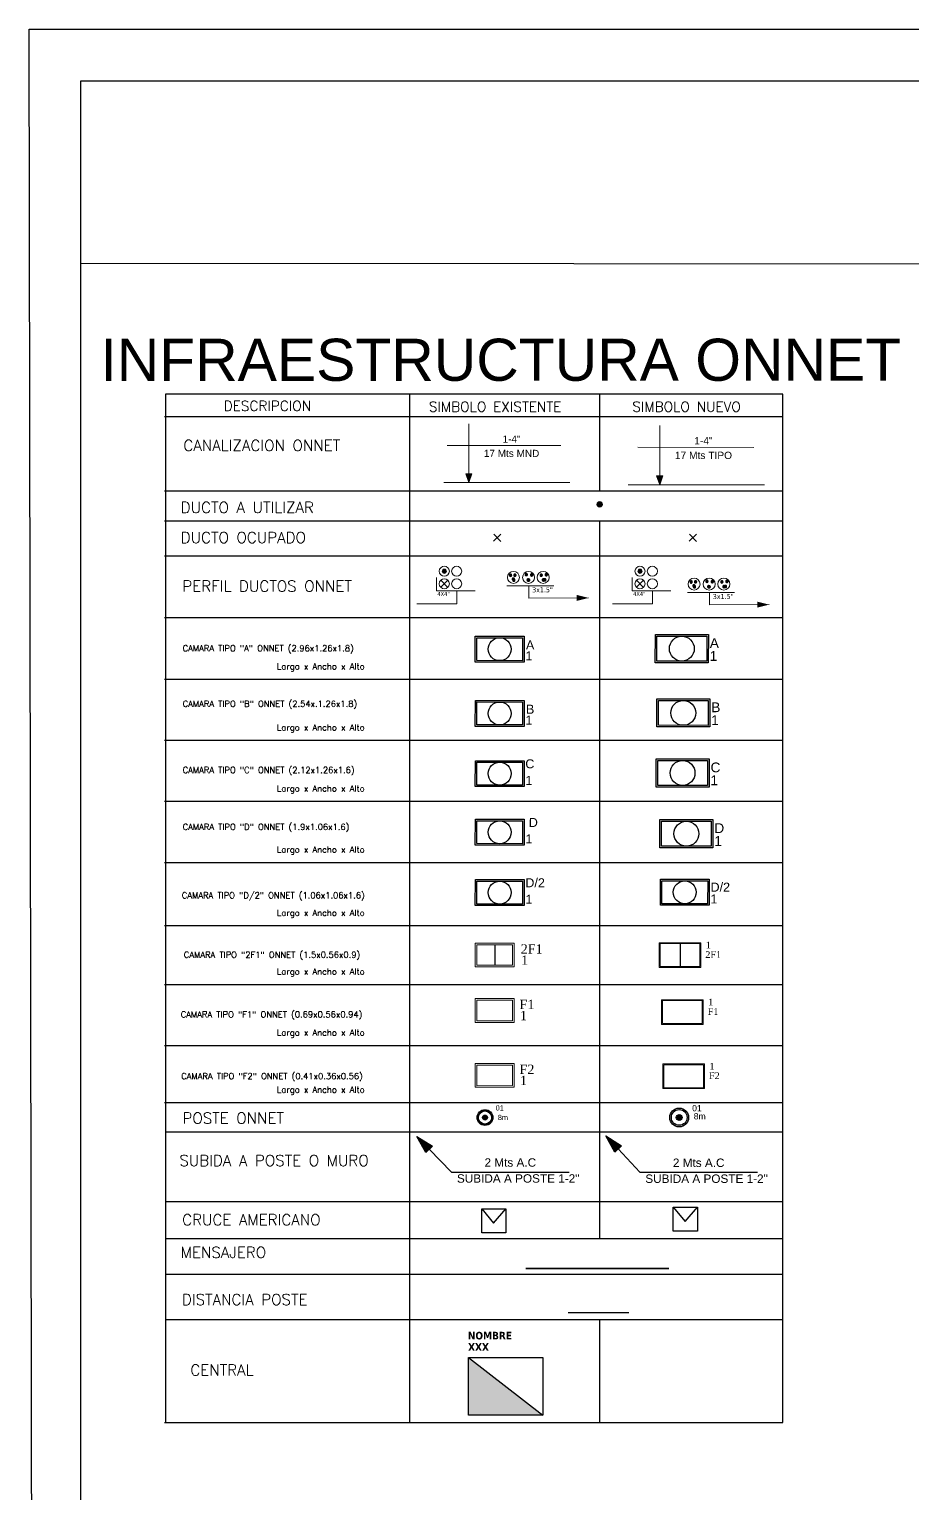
# Model space of a CAD drawing. Header units: inches. Extents: x -75.59 to -67.86, y 4.63 to 13.89.
# Drawn here: x -75.587852 to -75.58741, y 6.271429 to 6.272161 of the extents above; entities that cross this region are included whole.
import ezdxf
from ezdxf.enums import TextEntityAlignment as Align

# ---------------------------------------------------------------- set-up
doc = ezdxf.new("R2010")
doc.units = ezdxf.units.IN
doc.header["$MEASUREMENT"] = 0
doc.linetypes.add('DASHED', pattern=[0.75, 0.5, -0.25])
for name, color, linetype in [('CAM 2F1 ONNET', 133, 'Continuous'), ('CAM 2F1 ONNET NUEVA', 6, 'Continuous'), ('CAM A ONNET', 133, 'Continuous'), ('CAM A ONNET NUEVA', 6, 'Continuous'), ('CAM B ONNET', 133, 'Continuous'), ('CAM B ONNET NUEVA', 6, 'Continuous'), ('CAM C ONNET', 133, 'Continuous'), ('CAM C ONNET NUEVA', 6, 'Continuous'), ('CAM D ONNET', 133, 'Continuous'), ('CAM D ONNET NUEVA', 6, 'Continuous'), ('CAM D_2 ONNET', 133, 'Continuous'), ('CAM D_2 ONNET NUEVA', 6, 'Continuous'), ('CAM F1 ONNET', 133, 'Continuous'), ('CAM F1 ONNET NUEVA', 6, 'Continuous'), ('CAM F2 ONNET', 133, 'Continuous'), ('CAM F2 ONNET NUEVA', 6, 'Continuous'), ('CB 144 H CAN', 5, 'Continuous'), ('CB 288 H CAN_FEE', 15, 'Continuous'), ('CENTRAL FTTH ONNET OLT', 133, 'Continuous'), ('CRUCE AMERICANO ALAMO', 133, 'Continuous'), ('CRUCE AMERICANO NUEVO', 6, 'Continuous'), ('CRUCE AMERICANO ONNET', 133, 'Continuous'), ('DUC_UTILIZAR', 1, 'Continuous'), ('DUCTOS ONNET', 133, 'Continuous'), ('DUCTOS ONNET NUEVO', 6, 'Continuous'), ('DUCTOS TLF', 4, 'Continuous'), ('MENSAJERO', 7, 'Continuous'), ('POSTE ONNET', 133, 'Continuous'), ('POSTE ONNET NUEVO', 6, 'Continuous'), ('SUBIDA A POSTE ONNET EXISTENTE', 133, 'Continuous'), ('SUBIDA A POSTE ONNET NUEVA', 6, 'Continuous'), ('TRAMO AEREO ONNET', 133, 'Continuous')]:
    doc.layers.add(name, color=color, linetype=linetype)
for name, color, linetype, lineweight in [('CANALIZACION ONNET', 133, 'Continuous', 0), ('CANALIZACION ONNET NUEVA', 6, 'Continuous', 0), ('CB 24 H CAN', 3, 'Continuous', 0), ('CB 48 H CAN', 1, 'Continuous', 0), ('DISTANCIA ALAMO-CAN NUEVA', 6, 'Continuous', 20), ('DISTANCIA ONNET-CAN', 133, 'Continuous', 20), ('DISTANCIA ONNET-CAN NUEVA', 6, 'Continuous', 20)]:
    doc.layers.add(name, color=color, linetype=linetype, lineweight=lineweight)
doc.styles.add('BOOK', font='BOOKOS.TTF')
doc.styles.add('romans', font='romans.shx', dxfattribs={"height": 0.5})
doc.styles.get("Standard").update_dxf_attribs({"font": 'arial.ttf'})
doc.styles.add('SWIS', font='swissl.ttf', dxfattribs={"height": 80})
doc.styles.add('TEXT CENTRAL OLT', font='', dxfattribs={"height": 1})
doc.styles.add('TEXT SCL GRANDES', font='tahoma.ttf', dxfattribs={"height": 14})
doc.styles.add('TXT CAM GRANDE', font='arial.ttf', dxfattribs={"height": 0.4})
doc.styles.get('TEXT CENTRAL OLT').set_extended_font_data('Tahoma', bold=True)
doc.linetypes.add('CERCA_LINE', pattern='A,12.7,-5.08,["X",Standard,S=2.54,R=0,X=-2.54,Y=-1.27],-2.08', length=19.86)

# ---------------------------------------------------------------- blocks, each defined once
blk = doc.blocks.new('POSTE ONNET NUEVA')
at = {"layer": 'POSTE ONNET NUEVO'}
h = blk.add_hatch(color=256, dxfattribs=at)
h.dxf.hatch_style = 1
h.paths.add_polyline_path([(-20.4, 0.3, 1), (20.4, 0.3, 1)])
h.paths.add_polyline_path([(17, 0.3, -1), (-17, 0.3, -1)], flags=16)
h.paths.add_polyline_path([(6.3, 0.3, -1), (-6.3, 0.3, -1)], flags=0)
h.paths.add_polyline_path([(6.3, 0.3, 1), (-6.3, 0.3, 1)], flags=0)
h = blk.add_hatch(color=256, dxfattribs=at)
h.dxf.hatch_style = 1
h.paths.add_polyline_path([(6.3, 0.3, 1), (-6.3, 0.3, 1)])
for radius in [20.4, 20.4, 17, 6.3]:
    blk.add_circle((0, 0.3), radius, dxfattribs=at)
at = {"layer": 'POSTE ONNET NUEVO', "style": 'SWIS'}
for tag, p in [('CONSECUTIVO', (21.9, 12.7)), ('MT_KG', (21.7, -6.1)), ('CODIGO_ATC', (22.4, -24.6))]:
    blk.add_attdef(tag, p, '', height=13.4, rotation=0.0613, dxfattribs=at)
blk = doc.blocks.new('CAM 2F1 ONNET NUEVA')
at = {"layer": 'CAM 2F1 ONNET NUEVA'}
blk.add_line((0, 25.9), (0, -25.9), dxfattribs=at)
at = {"layer": 'CAM 2F1 ONNET NUEVA', "lineweight": 0}
for points in [[(-46.8, 27.8), (46.8, 27.8), (46.8, -27.8), (-46.8, -27.8)], [(-44.8, 25.8), (44.8, 25.8), (44.8, -25.8), (-44.8, -25.8)]]:
    blk.add_lwpolyline(points, close=True, dxfattribs=at)
at = {"layer": 'CAM 2F1 ONNET NUEVA', "lineweight": 0, "style": 'BOOK'}
for tag, p in [('TIPO_CAM', (57, -6.2)), ('CONSECUTIVO', (58, 15.1))]:
    blk.add_attdef(tag, p, '', height=15, rotation=0.039, dxfattribs=at)
at = {"layer": 'CAM 2F1 ONNET NUEVA', "lineweight": 0, "style": 'BOOK', "flags": 1}
blk.add_attdef('CODIGO_ATP', (58, -27.6), '', height=15, rotation=0.039, dxfattribs=at)
blk = doc.blocks.new('CAM F1 ONNET NUEVA')
at = {"layer": 'CAM F1 ONNET NUEVA', "lineweight": 0}
for points in [[(-46.8, 27.8), (46.8, 27.8), (46.8, -27.8), (-46.8, -27.8)], [(-44.8, 25.8), (44.8, 25.8), (44.8, -25.8), (-44.8, -25.8)]]:
    blk.add_lwpolyline(points, close=True, dxfattribs=at)
at = {"layer": 'CAM F1 ONNET NUEVA', "lineweight": 0, "style": 'BOOK'}
for tag, p in [('TIPO_CAM', (57, -6.2)), ('CONSECUTIVO', (58, 15.1))]:
    blk.add_attdef(tag, p, '', height=15, rotation=0.039, dxfattribs=at)
at = {"layer": 'CAM F1 ONNET NUEVA', "lineweight": 0, "style": 'BOOK', "flags": 1}
blk.add_attdef('CODIGO_ATP', (58, -27.6), '', height=15, rotation=0.039, dxfattribs=at)
blk = doc.blocks.new('CAM F2 ONNET NUEVA')
at = {"layer": 'CAM F2 ONNET NUEVA', "lineweight": 0}
for points in [[(-46.8, 27.8), (46.8, 27.8), (46.8, -27.8), (-46.8, -27.8)], [(-44.8, 25.8), (44.8, 25.8), (44.8, -25.8), (-44.8, -25.8)]]:
    blk.add_lwpolyline(points, close=True, dxfattribs=at)
at = {"layer": 'CAM F2 ONNET NUEVA', "lineweight": 0, "style": 'BOOK'}
for tag, p in [('TIPO_CAM', (57, -6.2)), ('CONSECUTIVO', (58, 15.1))]:
    blk.add_attdef(tag, p, '', height=15, rotation=0.039, dxfattribs=at)
at = {"layer": 'CAM F2 ONNET NUEVA', "lineweight": 0, "style": 'BOOK', "flags": 1}
blk.add_attdef('CODIGO_ATP', (58, -27.6), '', height=15, rotation=0.039, dxfattribs=at)
blk = doc.blocks.new('CAM D ONNET NUEVA')
at = {"layer": 'CAM D ONNET NUEVA'}
for points in [[(-1.625, 0.864), (1.627, 0.862), (1.625, -0.864), (-1.627, -0.862)], [(-1.525, 0.764), (1.527, 0.762), (1.525, -0.764), (-1.527, -0.762)]]:
    blk.add_lwpolyline(points, close=True, dxfattribs=at)
blk.add_circle((0, 0), 0.763, dxfattribs=at)
at = {"layer": 'CAM D ONNET NUEVA', "style": 'TXT CAM GRANDE'}
for tag, p in [('TIPOD', (1.716, 0.042)), ('CODIGO', (1.71, -0.748))]:
    blk.add_attdef(tag, p, '', height=0.6, rotation=359.95399, dxfattribs=at)
blk = doc.blocks.new('CAM C ONNET NUEVA')
at = {"layer": 'CAM C ONNET NUEVA'}
for points in [[(-1.625, 0.864), (1.627, 0.862), (1.625, -0.864), (-1.627, -0.862)], [(-1.525, 0.764), (1.527, 0.762), (1.525, -0.764), (-1.527, -0.762)]]:
    blk.add_lwpolyline(points, close=True, dxfattribs=at)
blk.add_circle((0, 0), 0.763, dxfattribs=at)
at = {"layer": 'CAM C ONNET NUEVA', "style": 'TXT CAM GRANDE'}
for tag, p in [('TIPOD', (1.716, 0.042)), ('CODIGO', (1.71, -0.748))]:
    blk.add_attdef(tag, p, '', height=0.6, rotation=359.95399, dxfattribs=at)
blk = doc.blocks.new('CAM B ONNET NUEVA')
at = {"layer": 'CAM B ONNET NUEVA'}
for points in [[(-1.625, 0.864), (1.627, 0.862), (1.625, -0.864), (-1.627, -0.862)], [(-1.525, 0.764), (1.527, 0.762), (1.525, -0.764), (-1.527, -0.762)]]:
    blk.add_lwpolyline(points, close=True, dxfattribs=at)
blk.add_circle((0, 0), 0.763, dxfattribs=at)
at = {"layer": 'CAM B ONNET NUEVA', "style": 'TXT CAM GRANDE'}
for tag, p in [('TIPOD', (1.716, 0.042)), ('CODIGO', (1.71, -0.748))]:
    blk.add_attdef(tag, p, '', height=0.6, rotation=359.95399, dxfattribs=at)
blk = doc.blocks.new('CAM A ONNET NUEVA')
at = {"layer": 'CAM A ONNET NUEVA'}
for points in [[(-1.625, 0.864), (1.627, 0.862), (1.625, -0.864), (-1.627, -0.862)], [(-1.525, 0.764), (1.527, 0.762), (1.525, -0.764), (-1.527, -0.762)]]:
    blk.add_lwpolyline(points, close=True, dxfattribs=at)
blk.add_circle((0, 0), 0.763, dxfattribs=at)
at = {"layer": 'CAM A ONNET NUEVA', "style": 'TXT CAM GRANDE'}
for tag, p in [('TIPOD', (1.716, 0.042)), ('CODIGO', (1.71, -0.748))]:
    blk.add_attdef(tag, p, '', height=0.6, rotation=359.95399, dxfattribs=at)
blk = doc.blocks.new('CAM D_2 ONNET NUEVA')
at = {"layer": 'CAM D_2 ONNET NUEVA'}
for points in [[(-1.625, 0.864), (1.627, 0.862), (1.625, -0.864), (-1.627, -0.862)], [(-1.525, 0.764), (1.527, 0.762), (1.525, -0.764), (-1.527, -0.762)]]:
    blk.add_lwpolyline(points, close=True, dxfattribs=at)
blk.add_circle((0, 0), 0.763, dxfattribs=at)
at = {"layer": 'CAM D_2 ONNET NUEVA', "style": 'TXT CAM GRANDE'}
for tag, p in [('TIPOD/2', (1.716, 0.042)), ('CODIGO', (1.71, -0.748))]:
    blk.add_attdef(tag, p, '', height=0.6, rotation=359.95399, dxfattribs=at)
blk = doc.blocks.new('*U439')
at = {"layer": 'SUBIDA A POSTE ONNET EXISTENTE'}
h = blk.add_hatch(color=256, dxfattribs=at)
h.dxf.hatch_style = 1
h.paths.add_polyline_path([(0.1222, 0.2894), (0.163, 0.3917), (0.2064, 0.3604)])
for points in [[(0.2951, 0.5292), (0.9876, 0.6313)], [(0.1847, 0.3761), (0.2951, 0.5292)]]:
    blk.add_lwpolyline(points, dxfattribs=at)
blk.add_lwpolyline([(0.2064, 0.3604), (0.163, 0.3917), (0.1222, 0.2894)], close=True, dxfattribs=at)
at = {"layer": 'SUBIDA A POSTE ONNET EXISTENTE', "linetype": 'CERCA_LINE', "ltscale": 0.5}
for tag, p in [('SB', (0.6783, 0.6494)), ('DISTANCIA', (0.646, 0.5489))]:
    blk.add_attdef(tag, text='', height=0.05, rotation=8.39275, dxfattribs=at).set_placement(p, align=Align.CENTER)
blk = doc.blocks.new('*U441')
at = {"layer": 'SUBIDA A POSTE ONNET NUEVA'}
h = blk.add_hatch(color=256, dxfattribs=at)
h.dxf.hatch_style = 1
h.paths.add_polyline_path([(0.1282, 0.2851), (0.1665, 0.3885), (0.2106, 0.3583)])
for points in [[(0.2951, 0.5292), (0.9876, 0.6313)], [(0.1886, 0.3734), (0.2951, 0.5292)]]:
    blk.add_lwpolyline(points, dxfattribs=at)
blk.add_lwpolyline([(0.2106, 0.3583), (0.1665, 0.3885), (0.1282, 0.2851)], close=True, dxfattribs=at)
at = {"layer": 'SUBIDA A POSTE ONNET NUEVA', "linetype": 'CERCA_LINE', "ltscale": 0.5}
for tag, p in [('SB', (0.6783, 0.6494)), ('DISTANCIA', (0.646, 0.5489))]:
    blk.add_attdef(tag, text='', height=0.05, rotation=8.39275, dxfattribs=at).set_placement(p, align=Align.CENTER)
blk = doc.blocks.new('*U451')
at = {"layer": 'DISTANCIA ONNET-CAN'}
h = blk.add_hatch(color=256, dxfattribs=at)
h.dxf.hatch_style = 1
h.paths.add_polyline_path([(0.007, 0.501), (0.026, 0.562), (-0.016, 0.561)])
for points in [[(0.005, 0.562), (-0.004, 0.911)], [(-0.15, 0.757), (0.645, 0.777)]]:
    blk.add_lwpolyline(points, dxfattribs=at)
blk.add_lwpolyline([(-0.016, 0.561), (0.026, 0.562), (0.007, 0.501)], close=True, dxfattribs=at)
at = {"layer": 'DISTANCIA ONNET-CAN', "linetype": 'CERCA_LINE', "ltscale": 0.5}
for tag, p in [('DUCTOS', (0.299, 0.788)), ('TOTAL', (0.302, 0.688))]:
    blk.add_attdef(tag, text='', height=0.05, rotation=1.4673, dxfattribs=at).set_placement(p, align=Align.CENTER)
at = {"layer": 'DISTANCIA ONNET-CAN', "linetype": 'CERCA_LINE', "ltscale": 0.5, "flags": 1}
for tag, rotation, p in [('A.C', 1.4673, (0.303, 0.628)), ('A.D', 1.4673, (0.305, 0.568)), ('A.T', 354.8595, (0.275, 0.475))]:
    blk.add_attdef(tag, text='', height=0.03, rotation=rotation, dxfattribs=at).set_placement(p, align=Align.CENTER)
blk = doc.blocks.new('DUC_UTILIZAR')
at = {"layer": 'DUC_UTILIZAR', "lineweight": 5}
h = blk.add_hatch(color=0, dxfattribs=at)
edge = h.paths.add_edge_path()
edge.add_arc((0, 0), 0.137, 0, 360)
at = {"layer": 'DUC_UTILIZAR', "color": 0, "lineweight": 5}
blk.add_circle((0, 0), 0.137, dxfattribs=at)
blk.add_circle((0, 0), 0.137, dxfattribs=at)
blk = doc.blocks.new('CAM D ONNET')
at = {"layer": 'CAM D ONNET'}
for points in [[(-1.625, 0.864), (1.627, 0.862), (1.625, -0.864), (-1.627, -0.862)], [(-1.525, 0.764), (1.527, 0.762), (1.525, -0.764), (-1.527, -0.762)]]:
    blk.add_lwpolyline(points, close=True, dxfattribs=at)
blk.add_circle((0, 0), 0.763, dxfattribs=at)
at = {"layer": 'CAM D ONNET', "style": 'TXT CAM GRANDE'}
for tag, p in [('TIPOD', (1.705, 0.353)), ('CODIGO', (1.71, -0.748))]:
    blk.add_attdef(tag, p, '', height=0.6, rotation=359.95399, dxfattribs=at)
blk = doc.blocks.new('CAM 2F1 ONNET')
at = {"layer": 'CAM 2F1 ONNET'}
blk.add_line((0, 0.631), (0, -0.631), dxfattribs=at)
at = {"layer": 'CAM 2F1 ONNET', "lineweight": 0}
for points in [[(-1.193, 0.73), (1.192, 0.732), (1.193, -0.73), (-1.192, -0.732)], [(-1.093, 0.63), (1.092, 0.632), (1.093, -0.63), (-1.092, -0.632)]]:
    blk.add_lwpolyline(points, close=True, dxfattribs=at)
at = {"layer": 'CAM 2F1 ONNET', "lineweight": 0, "style": 'BOOK'}
for tag, p in [('2F1', (1.604, 0.089)), ('CODIGO', (1.629, -0.598))]:
    blk.add_attdef(tag, p, '', height=0.573, rotation=0.03902, dxfattribs=at)
blk = doc.blocks.new('CAM F1 ONNET')
at = {"layer": 'CAM F1 ONNET', "lineweight": 0}
for points in [[(-1.193, 0.729), (1.192, 0.731), (1.193, -0.731), (-1.192, -0.733)], [(-1.093, 0.629), (1.092, 0.631), (1.093, -0.631), (-1.092, -0.632)]]:
    blk.add_lwpolyline(points, close=True, dxfattribs=at)
at = {"layer": 'CAM F1 ONNET', "lineweight": 0, "style": 'BOOK'}
for tag, p in [('F1', (1.53, 0.088)), ('CODIGO', (1.554, -0.599))]:
    blk.add_attdef(tag, p, '', height=0.573, rotation=0.03902, dxfattribs=at)
blk = doc.blocks.new('CAM F2 ONNET')
at = {"layer": 'CAM F2 ONNET', "lineweight": 0}
for points in [[(1.192, 0.731), (1.193, -0.731), (-1.192, -0.733), (-1.193, 0.729)], [(1.092, 0.631), (1.093, -0.631), (-1.092, -0.632), (-1.093, 0.629)]]:
    blk.add_lwpolyline(points, close=True, dxfattribs=at)
at = {"layer": 'CAM F2 ONNET', "lineweight": 0, "style": 'BOOK'}
for tag, p in [('F2', (1.53, 0.088)), ('CODIGO', (1.554, -0.599))]:
    blk.add_attdef(tag, p, '', height=0.573, rotation=0.03902, dxfattribs=at)
blk = doc.blocks.new('CAM C ONNET')
at = {"layer": 'CAM C ONNET'}
for points in [[(-1.625, 0.864), (1.627, 0.862), (1.625, -0.864), (-1.627, -0.862)], [(-1.525, 0.764), (1.527, 0.762), (1.525, -0.764), (-1.527, -0.762)]]:
    blk.add_lwpolyline(points, close=True, dxfattribs=at)
blk.add_circle((0, 0), 0.763, dxfattribs=at)
at = {"layer": 'CAM C ONNET', "style": 'TXT CAM GRANDE'}
for tag, p in [('TIPOD', (1.705, 0.353)), ('CODIGO', (1.71, -0.748))]:
    blk.add_attdef(tag, p, '', height=0.6, rotation=359.95399, dxfattribs=at)
blk = doc.blocks.new('CAM B ONNET')
at = {"layer": 'CAM D ONNET'}
for points in [[(-1.625, 0.864), (1.627, 0.862), (1.625, -0.864), (-1.627, -0.862)], [(-1.525, 0.764), (1.527, 0.762), (1.525, -0.764), (-1.527, -0.762)]]:
    blk.add_lwpolyline(points, close=True, dxfattribs=at)
blk.add_circle((0, 0), 0.763, dxfattribs=at)
at = {"layer": 'CAM D ONNET', "style": 'TXT CAM GRANDE'}
for tag, p in [('TIPOD', (1.705, 0.353)), ('CODIGO', (1.71, -0.748))]:
    blk.add_attdef(tag, p, '', height=0.6, rotation=359.95399, dxfattribs=at)
blk = doc.blocks.new('CAM A ONNET')
at = {"layer": 'CAM A ONNET', "color": 133}
for points in [[(-1.625, 0.864), (1.627, 0.862), (1.625, -0.864), (-1.627, -0.862)], [(-1.525, 0.764), (1.527, 0.762), (1.525, -0.764), (-1.527, -0.762)]]:
    blk.add_lwpolyline(points, close=True, dxfattribs=at)
blk.add_circle((0, 0), 0.763, dxfattribs=at)
at = {"color": 133, "style": 'TXT CAM GRANDE'}
blk.add_attdef('TIPOD', (1.705, 0.353), '', height=0.6, rotation=359.95399, dxfattribs=at)
at = {"layer": 'CAM A ONNET', "color": 133, "style": 'TXT CAM GRANDE'}
blk.add_attdef('CODIGO', (1.71, -0.748), '', height=0.6, rotation=359.95399, dxfattribs=at)
blk = doc.blocks.new('POSTE ONNET')
at = {"layer": 'POSTE ONNET'}
h = blk.add_hatch(color=256, dxfattribs=at)
h.dxf.hatch_style = 1
h.paths.add_polyline_path([(-20.4, 0.3, 1), (20.4, 0.3, 1)])
h.paths.add_polyline_path([(17, 0.3, -1), (-17, 0.3, -1)], flags=16)
h.paths.add_polyline_path([(6.3, 0.3, -1), (-6.3, 0.3, -1)], flags=0)
h.paths.add_polyline_path([(6.3, 0.3, 1), (-6.3, 0.3, 1)], flags=0)
h = blk.add_hatch(color=256, dxfattribs=at)
h.dxf.hatch_style = 1
h.paths.add_polyline_path([(6.3, 0.3, 1), (-6.3, 0.3, 1)])
for radius in [20.4, 20.4, 17, 6.3]:
    blk.add_circle((0, 0.3), radius, dxfattribs=at)
at = {"layer": 'POSTE ONNET', "style": 'SWIS'}
for tag, p in [('CONSECUTIVO', (21.9, 12.7)), ('MT_KG', (21.7, -6.1)), ('CODIGO_ATC', (22.4, -24.6))]:
    blk.add_attdef(tag, p, '', height=13.4, rotation=0.0613, dxfattribs=at)
blk = doc.blocks.new('CAM D_2 ONNET')
at = {"layer": 'CAM D_2 ONNET'}
for points in [[(-1.625, 0.864), (1.627, 0.862), (1.625, -0.864), (-1.627, -0.862)], [(-1.525, 0.764), (1.527, 0.762), (1.525, -0.764), (-1.527, -0.762)]]:
    blk.add_lwpolyline(points, close=True, dxfattribs=at)
blk.add_circle((0, 0), 0.763, dxfattribs=at)
at = {"layer": 'CAM D_2 ONNET', "style": 'TXT CAM GRANDE'}
for tag, p in [('TIPOD/2', (1.705, 0.353)), ('CODIGO', (1.71, -0.748))]:
    blk.add_attdef(tag, p, '', height=0.6, rotation=359.95399, dxfattribs=at)
blk = doc.blocks.new('*U472')
at = {"layer": 'CRUCE AMERICANO ALAMO'}
blk.add_lwpolyline([(-0.00000588, 0.00000721), (0.00000618, 0.00000722), (0.0000062, -0.00000484), (-0.00000586, -0.00000485), (-0.00000588, 0.00000709), (0, 0), (0.00000618, 0.00000722)], dxfattribs=at)
blk = doc.blocks.new('CRUCE AMERICANO NUEVO')
at = {"layer": 'CRUCE AMERICANO NUEVO'}
blk.add_lwpolyline([(-0.00000588, 0.00000721), (0.00000618, 0.00000722), (0.0000062, -0.00000484), (-0.00000586, -0.00000485), (-0.00000588, 0.00000709), (0, 0), (0.00000618, 0.00000722)], dxfattribs=at)
blk = doc.blocks.new('*U453')
at = {"linetype": 'Continuous'}
for points in [[(-0.407, -0.314), (-1.222, 0.943), (-1.222, -0.943)], [(-0.407, -0.314), (1.222, -0.943), (-1.222, 0.943)], [(-0.407, -0.314), (-1.222, -0.943), (1.222, -0.943)]]:
    blk.add_solid(points, dxfattribs=at)
blk = doc.blocks.new('CENTRAL FTTH ONNET')
at = {"layer": 'CENTRAL FTTH ONNET OLT'}
blk.add_line((-2.506, 1.904), (2.382, -1.87), dxfattribs=at)
blk.add_lwpolyline([(-2.506, 1.904), (2.382, 1.903), (2.382, -1.87), (-2.507, -1.869)], close=True, dxfattribs=at)
at = {"layer": 'CENTRAL FTTH ONNET OLT', "linetype": 'Continuous', "xscale": 2, "yscale": 2, "zscale": 2, "rotation": 359.9953244716745}
blk.add_blockref('*U453', (-0.062, 0.017), dxfattribs=at)
at = {"layer": 'CENTRAL FTTH ONNET OLT', "style": 'TEXT CENTRAL OLT'}
for tag, p in [('CENTRAL', (-2.541, 3.08)), ('ID', (-2.527, 2.338))]:
    blk.add_attdef(tag, p, '', height=0.5, dxfattribs=at)
blk = doc.blocks.new('*U458')
at = {"layer": 'DUCTOS ONNET'}
h = blk.add_hatch(color=256, dxfattribs=at)
h.dxf.hatch_style = 1
h.paths.add_polyline_path([(2.985, -0.604), (2.385, -0.454), (2.385, -0.754)])
at = {"layer": 'DUCTOS ONNET', "lineweight": 13, "ltscale": 0.13}
blk.add_lwpolyline([(-1.107, 0), (1.244, 0)], dxfattribs=at)
at = {"layer": 'DUCTOS ONNET', "linetype": 'Continuous', "lineweight": 13}
for points in [[(0.001, -0.608), (0.001, 0)], [(2.985, -0.604), (0.001, -0.608)]]:
    blk.add_lwpolyline(points, dxfattribs=at)
at = {"layer": 'DUCTOS ONNET', "lineweight": 5}
for centre in [(-0.772, 0.424), (-0.016, 0.424), (0.715, 0.424)]:
    blk.add_circle(centre, 0.3, dxfattribs=at)
at = {"layer": 'CB 144 H CAN', "style": 'TEXT CENTRAL OLT'}
for tag, p in [('1-FO144', (-0.752, 0.082)), ('2-FO144', (-0.012, 0.082)), ('3-FO144', (0.798, 0.098))]:
    blk.add_attdef(tag, text='', height=0.4, dxfattribs=at).set_placement(p, align=Align.CENTER)
at = {"layer": 'CB 24 H CAN', "style": 'TEXT CENTRAL OLT'}
for tag, p in [('1-FO24', (-0.917, 0.325)), ('2-FO24', (-0.131, 0.359)), ('3-FO24', (0.618, 0.327))]:
    blk.add_attdef(tag, text='', height=0.4, dxfattribs=at).set_placement(p, align=Align.CENTER)
at = {"layer": 'CB 288 H CAN_FEE', "style": 'TEXT CENTRAL OLT'}
for tag, p in [('1-FO288', (-0.778, 0.133)), ('2-FO288', (-0.038, 0.087)), ('3-FO288', (0.722, 0.091))]:
    blk.add_attdef(tag, text='', height=0.4, dxfattribs=at).set_placement(p, align=Align.CENTER)
at = {"layer": 'CB 48 H CAN', "style": 'TEXT CENTRAL OLT'}
for tag, p in [('1-FO48', (-0.698, 0.328)), ('2-FO48', (0.138, 0.341)), ('3-FO48', (0.87, 0.351))]:
    blk.add_attdef(tag, text='', height=0.4, dxfattribs=at).set_placement(p, align=Align.CENTER)
at = {"layer": 'DUCTOS ONNET', "ltscale": 8, "insert": (1.194, -0.068), "char_height": 0.2543, "attachment_point": 3, "rotation": 0.20251, "style": 'TEXT SCL GRANDES'}
blk.add_mtext_dynamic_manual_height_columns('3x1.5"', width=0.81968, gutter_width=32.668, heights=[0], dxfattribs=at)
at = {"layer": 'DUCTOS TLF', "color": 0}
for tag, p in [('CALLE', (-0.74, 0.813)), ('MEDIO', (-0.016, 0.813)), ('ANDÉN', (0.747, 0.813))]:
    blk.add_attdef(tag, text='', height=0.075, dxfattribs=at).set_placement(p, align=Align.MIDDLE)
blk = doc.blocks.new('*U457')
at = {"layer": 'DUCTOS ONNET NUEVO'}
h = blk.add_hatch(color=256, dxfattribs=at)
h.dxf.hatch_style = 1
h.paths.add_polyline_path([(2.985, -0.604), (2.385, -0.454), (2.385, -0.754)])
at = {"layer": 'DUCTOS ONNET NUEVO', "lineweight": 13, "ltscale": 0.13}
blk.add_lwpolyline([(-1.107, 0), (1.244, 0)], dxfattribs=at)
at = {"layer": 'DUCTOS ONNET NUEVO', "linetype": 'Continuous', "lineweight": 13}
for points in [[(0.001, -0.608), (0.001, 0)], [(2.985, -0.604), (0.001, -0.608)]]:
    blk.add_lwpolyline(points, dxfattribs=at)
at = {"layer": 'DUCTOS ONNET NUEVO', "lineweight": 5}
for centre in [(-0.772, 0.424), (-0.016, 0.424), (0.715, 0.424)]:
    blk.add_circle(centre, 0.3, dxfattribs=at)
at = {"layer": 'CB 144 H CAN', "style": 'TEXT CENTRAL OLT'}
for tag, p in [('1-FO144', (-0.752, 0.082)), ('2-FO144', (-0.012, 0.082)), ('3-FO144', (0.798, 0.098))]:
    blk.add_attdef(tag, text='', height=0.4, dxfattribs=at).set_placement(p, align=Align.CENTER)
at = {"layer": 'CB 24 H CAN', "style": 'TEXT CENTRAL OLT'}
for tag, p in [('1-FO24', (-0.917, 0.325)), ('2-FO24', (-0.131, 0.359)), ('3-FO24', (0.618, 0.327))]:
    blk.add_attdef(tag, text='', height=0.4, dxfattribs=at).set_placement(p, align=Align.CENTER)
at = {"layer": 'CB 288 H CAN_FEE', "style": 'TEXT CENTRAL OLT'}
for tag, p in [('1-FO288', (-0.778, 0.133)), ('2-FO288', (-0.038, 0.087)), ('3-FO288', (0.722, 0.091))]:
    blk.add_attdef(tag, text='', height=0.4, dxfattribs=at).set_placement(p, align=Align.CENTER)
at = {"layer": 'CB 48 H CAN', "style": 'TEXT CENTRAL OLT'}
for tag, p in [('1-FO48', (-0.698, 0.328)), ('2-FO48', (0.138, 0.341)), ('3-FO48', (0.87, 0.351))]:
    blk.add_attdef(tag, text='', height=0.4, dxfattribs=at).set_placement(p, align=Align.CENTER)
at = {"layer": 'DUCTOS ONNET NUEVO', "ltscale": 8, "insert": (1.194, -0.068), "char_height": 0.2543, "attachment_point": 3, "rotation": 0.20251, "style": 'TEXT SCL GRANDES'}
blk.add_mtext_dynamic_manual_height_columns('3x1.5"', width=0.81968, gutter_width=32.668, heights=[0], dxfattribs=at)
at = {"layer": 'DUCTOS TLF', "color": 0}
for tag, p in [('CALLE', (-0.74, 0.813)), ('MEDIO', (-0.016, 0.813)), ('ANDÉN', (0.747, 0.813))]:
    blk.add_attdef(tag, text='', height=0.075, dxfattribs=at).set_placement(p, align=Align.MIDDLE)
blk = doc.blocks.new('*U66')
at = {"layer": 'DISTANCIA ALAMO-CAN NUEVA'}
h = blk.add_hatch(color=256, dxfattribs=at)
h.dxf.hatch_style = 1
h.paths.add_polyline_path([(0.007, 0.505), (0.027, 0.567), (-0.016, 0.566)])
for points in [[(0.005, 0.566), (-0.004, 0.911)], [(-0.15, 0.757), (0.645, 0.778)]]:
    blk.add_lwpolyline(points, dxfattribs=at)
blk.add_lwpolyline([(-0.016, 0.566), (0.027, 0.567), (0.007, 0.505)], close=True, dxfattribs=at)
at = {"layer": 'DISTANCIA ALAMO-CAN NUEVA', "color": 6, "linetype": 'CERCA_LINE', "ltscale": 0.5}
for tag, p in [('DUCTOS', (0.299, 0.789)), ('TOTAL', (0.302, 0.689))]:
    blk.add_attdef(tag, text='', height=0.05, rotation=1.5425, dxfattribs=at).set_placement(p, align=Align.CENTER)
at = {"layer": 'DISTANCIA ALAMO-CAN NUEVA', "color": 6, "linetype": 'CERCA_LINE', "ltscale": 0.5, "flags": 1}
for tag, rotation, p in [('A.C', 1.5425, (0.304, 0.629)), ('A.T', 354.9346, (0.276, 0.475)), ('A.D', 1.5425, (0.305, 0.569))]:
    blk.add_attdef(tag, text='', height=0.03, rotation=rotation, dxfattribs=at).set_placement(p, align=Align.CENTER)

msp = doc.modelspace()

# ---------------------------------------------------------------- hatches: boundary and pattern name
at = {"layer": 'DUC_UTILIZAR', "lineweight": 5}
h = msp.add_hatch(color=256, dxfattribs=at)
h.set_gradient(color1=(249, 6, 6), color2=(249, 11, 11), one_color=1, tint=0.51)
edge = h.paths.add_edge_path()
edge.add_arc((-75.5876446, 6.27189021), 0.00000105, 0, 360)
h = msp.add_hatch(color=256, dxfattribs=at)
h.set_gradient(color1=(249, 6, 6), color2=(249, 11, 11), one_color=1, tint=0.51)
edge = h.paths.add_edge_path()
edge.add_arc((-75.5876446, 6.27189021), 0.00000105, 0, 360)
h = msp.add_hatch(color=256, dxfattribs=at)
h.set_gradient(color1=(249, 6, 6), color2=(249, 11, 11), one_color=1, tint=0.51)
edge = h.paths.add_edge_path()
edge.add_arc((-75.58754678, 6.27189021), 0.00000105, 0, 360)
h = msp.add_hatch(color=256, dxfattribs=at)
h.set_gradient(color1=(249, 6, 6), color2=(249, 11, 11), one_color=1, tint=0.51)
edge = h.paths.add_edge_path()
edge.add_arc((-75.58754678, 6.27189021), 0.00000105, 0, 360)

# ---------------------------------------------------------------- linework, layer by layer
at = {"color": 2}
for points in [[(-75.58785207, 6.27216104), (-75.58607495, 6.27216104), (-75.58607251, 6.27069749), (-75.58784963, 6.27069749)], [(-75.58782637, 6.27213534), (-75.58610065, 6.27213534), (-75.58610065, 6.27072915), (-75.58782637, 6.27072915)]]:
    msp.add_lwpolyline(points, close=True, dxfattribs=at)
msp.add_lwpolyline([(-75.58610065, 6.27204292), (-75.58782637, 6.27204399)], dxfattribs=at)
for points in [[(-75.58747536, 6.2714648), (-75.58747536, 6.27197864), (-75.58778405, 6.27197864), (-75.58778405, 6.2714648)], [(-75.58766195, 6.27197864), (-75.58766195, 6.2714648)], [(-75.58756705, 6.27197864), (-75.58756705, 6.27193047)], [(-75.58778453, 6.2719676), (-75.58747536, 6.2719676)], [(-75.58778453, 6.27193047), (-75.58747536, 6.27193047)], [(-75.58778453, 6.27191535), (-75.58747536, 6.27191535)], [(-75.58756705, 6.27191535), (-75.58756705, 6.27155682)], [(-75.58778453, 6.27189794), (-75.58747536, 6.27189794)], [(-75.58778453, 6.27186718), (-75.58747536, 6.27186718)], [(-75.58778453, 6.2718363), (-75.58747536, 6.2718363)], [(-75.58778453, 6.27180579), (-75.58747536, 6.27180579)], [(-75.58778453, 6.27177527), (-75.58747536, 6.27177527)], [(-75.58778453, 6.27174475), (-75.58747536, 6.27174475)], [(-75.58778453, 6.27171315), (-75.58747536, 6.27171315)], [(-75.58778453, 6.2716838), (-75.58747536, 6.2716838)], [(-75.58778453, 6.27165328), (-75.58747536, 6.27165328)], [(-75.58778453, 6.27162478), (-75.58747536, 6.27162478)], [(-75.58778343, 6.27161004), (-75.58747536, 6.27161004)], [(-75.58778405, 6.27157536), (-75.58747536, 6.27157536)], [(-75.58778405, 6.27155682), (-75.58747536, 6.27155682)], [(-75.58778405, 6.27153891), (-75.58747536, 6.27153891)], [(-75.58778405, 6.27151629), (-75.58747536, 6.27151629)], [(-75.58756705, 6.27151629), (-75.58756705, 6.2714648)], [(-75.58778453, 6.2714648), (-75.58747536, 6.2714648)]]:
    msp.add_lwpolyline(points)
at = {"layer": 'CANALIZACION ONNET'}
msp.add_lwpolyline([(-75.58764485, 6.27193455), (-75.5875819, 6.27193455)], dxfattribs=at)
at = {"layer": 'CANALIZACION ONNET NUEVA'}
msp.add_lwpolyline([(-75.58755272, 6.27193344), (-75.58748446, 6.27193344)], dxfattribs=at)
at = {"layer": 'DUC_UTILIZAR', "lineweight": 5}
for centre in [(-75.5876446, 6.27189021), (-75.5876446, 6.27189021), (-75.58754678, 6.27189021), (-75.58754678, 6.27189021)]:
    msp.add_circle(centre, 0.00000105, dxfattribs=at)
at = {"layer": 'DUCTOS ONNET', "lineweight": 5}
for points in [[(-75.58761634, 6.27190871), (-75.58761997, 6.27190521)], [(-75.5876199, 6.27190877), (-75.5876164, 6.27190514)]]:
    msp.add_lwpolyline(points, dxfattribs=at)
at = {"layer": 'DUCTOS ONNET', "lineweight": 13, "ltscale": 0.13}
for points in [[(-75.58762924, 6.2718805), (-75.58764846, 6.2718805), (-75.58764846, 6.27188708)], [(-75.58764279, 6.27188572), (-75.58764642, 6.27188222)], [(-75.58764635, 6.27188578), (-75.58764285, 6.27188215)], [(-75.5876584, 6.27187392), (-75.5876383, 6.27187389), (-75.58763829, 6.2718805)]]:
    msp.add_lwpolyline(points, dxfattribs=at)
for centre in [(-75.5876446, 6.27189021), (-75.5876446, 6.27189021), (-75.58763842, 6.27189021), (-75.58763842, 6.27189021), (-75.5876446, 6.27188397), (-75.5876446, 6.27188397), (-75.58763842, 6.27188397), (-75.58763842, 6.27188397)]:
    msp.add_circle(centre, 0.00000252, dxfattribs=at)
at = {"layer": 'DUCTOS ONNET NUEVO', "lineweight": 5}
for points in [[(-75.58751851, 6.27190871), (-75.58752214, 6.27190521)], [(-75.58752208, 6.27190877), (-75.58751858, 6.27190514)], [(-75.58754496, 6.27188572), (-75.58754859, 6.27188222)], [(-75.58754853, 6.27188578), (-75.58754503, 6.27188215)]]:
    msp.add_lwpolyline(points, dxfattribs=at)
at = {"layer": 'DUCTOS ONNET NUEVO', "lineweight": 13, "ltscale": 0.13}
for points in [[(-75.58753141, 6.2718805), (-75.58755063, 6.2718805), (-75.58755063, 6.27188708)], [(-75.58756058, 6.27187392), (-75.58754047, 6.27187389), (-75.58754047, 6.2718805)]]:
    msp.add_lwpolyline(points, dxfattribs=at)
at = {"layer": 'DUCTOS ONNET NUEVO', "lineweight": 5}
for centre in [(-75.58754678, 6.27189021), (-75.5875406, 6.27189021), (-75.5875406, 6.27189021), (-75.58754678, 6.27188397), (-75.5875406, 6.27188397), (-75.5875406, 6.27188397)]:
    msp.add_circle(centre, 0.00000252, dxfattribs=at)
at = {"layer": 'MENSAJERO', "const_width": 0.000000763}
msp.add_lwpolyline([(-75.58753222, 6.27154178), (-75.5876039, 6.27154178)], dxfattribs=at)
at = {"layer": 'TRAMO AEREO ONNET', "linetype": 'DASHED', "ltscale": 1e-05}
msp.add_line((-75.58758262, 6.27151977), (-75.58755229, 6.27151977), dxfattribs=at)

# ---------------------------------------------------------------- block references
at = {"layer": 'CAM 2F1 ONNET', "xscale": 8.127999999999999e-06, "yscale": 8.127999999999999e-06, "zscale": 8.127999999999999e-06}
msp.add_blockref('CAM 2F1 ONNET', (-75.58761942, 6.27169844), dxfattribs=at).add_auto_attribs({'CODIGO': '1', '2F1': '2F1'})
at = {"layer": 'CAM 2F1 ONNET NUEVA', "xscale": 2.219890935033631e-07, "yscale": 2.219890935033631e-07, "zscale": 2.219890935033631e-07}
msp.add_blockref('CAM 2F1 ONNET NUEVA', (-75.58752675, 6.27169842), dxfattribs=at).add_auto_attribs({'CONSECUTIVO': '1', 'TIPO_CAM': '2F1'})
at = {"layer": 'CAM A ONNET'}
ref = msp.add_blockref('CAM A ONNET', (-75.58761691, 6.27185127), dxfattribs=dict(at, xscale=7.499999999999999e-06, yscale=7.499999999999999e-06, zscale=7.499999999999999e-06))
ref.add_attrib('CODIGO', '1', (-75.58760409, 6.27184566), dxfattribs={"height": 0.0000045, "rotation": 359.95399, "style": 'TXT CAM GRANDE'})
ref.add_attrib('TIPOD', 'A', (-75.5876038, 6.27185115), dxfattribs={"height": 0.0000045, "rotation": 359.95399, "style": 'TXT CAM GRANDE'})
at = {"layer": 'CAM A ONNET NUEVA', "xscale": 8.147721382217382e-06, "yscale": 8.147721382217382e-06, "zscale": 8.147721382217382e-06}
msp.add_blockref('CAM A ONNET NUEVA', (-75.58752587, 6.27185155), dxfattribs=at).add_auto_attribs({'CODIGO': '1', 'TIPOD': 'A'})
at = {"layer": 'CAM B ONNET'}
ref = msp.add_blockref('CAM B ONNET', (-75.5876169, 6.27181916), dxfattribs=dict(at, xscale=7.499999999999999e-06, yscale=7.499999999999999e-06, zscale=7.499999999999999e-06))
ref.add_attrib('CODIGO', '1', (-75.58760408, 6.27181355), dxfattribs={"height": 0.0000045, "rotation": 359.95399, "style": 'TXT CAM GRANDE'})
ref.add_attrib('TIPOD', 'B', (-75.58760379, 6.27181904), dxfattribs={"height": 0.0000045, "rotation": 359.95399, "style": 'TXT CAM GRANDE'})
at = {"layer": 'CAM B ONNET NUEVA', "xscale": 8.147721382217382e-06, "yscale": 8.147721382217382e-06, "zscale": 8.147721382217382e-06}
msp.add_blockref('CAM B ONNET NUEVA', (-75.58752514, 6.27181945), dxfattribs=at).add_auto_attribs({'CODIGO': '1', 'TIPOD': 'B'})
at = {"layer": 'CAM C ONNET', "xscale": 7.499999999999999e-06, "yscale": 7.499999999999999e-06, "zscale": 7.499999999999999e-06}
msp.add_blockref('CAM C ONNET', (-75.5876169, 6.27178909), dxfattribs=at).add_auto_attribs({'CODIGO': '1', 'TIPOD': 'C'})
at = {"layer": 'CAM C ONNET NUEVA', "xscale": 8.147721382217382e-06, "yscale": 8.147721382217382e-06, "zscale": 8.147721382217382e-06}
msp.add_blockref('CAM C ONNET NUEVA', (-75.5875255, 6.27178942), dxfattribs=at).add_auto_attribs({'CODIGO': '1', 'TIPOD': 'C'})
at = {"layer": 'CAM D ONNET', "xscale": 7.499999999999999e-06, "yscale": 7.499999999999999e-06, "zscale": 7.499999999999999e-06}
msp.add_blockref('CAM D ONNET', (-75.5876169, 6.27175981), dxfattribs=at).add_auto_attribs({'CODIGO': '1', 'TIPOD': ' D'})
at = {"layer": 'CAM D ONNET NUEVA', "xscale": 8.147721382217382e-06, "yscale": 8.147721382217382e-06, "zscale": 8.147721382217382e-06}
msp.add_blockref('CAM D ONNET NUEVA', (-75.58752359, 6.27175907), dxfattribs=at).add_auto_attribs({'CODIGO': '1', 'TIPOD': 'D'})
at = {"layer": 'CAM D_2 ONNET', "xscale": 7.500000021911368e-06, "yscale": 7.500000021911368e-06, "zscale": 7.500000021911368e-06}
msp.add_blockref('CAM D_2 ONNET', (-75.5876169, 6.27172966), dxfattribs=at).add_auto_attribs({'CODIGO': '1', 'TIPOD/2': 'D/2'})
at = {"layer": 'CAM D_2 ONNET NUEVA', "xscale": 7.500000021911368e-06, "yscale": 7.500000021911368e-06, "zscale": 7.500000021911368e-06}
msp.add_blockref('CAM D_2 ONNET NUEVA', (-75.5875244, 6.27172981), dxfattribs=at).add_auto_attribs({'CODIGO': '1', 'TIPOD/2': 'D/2'})
at = {"layer": 'CAM F1 ONNET', "xscale": 8.127999999999999e-06, "yscale": 8.127999999999999e-06, "zscale": 8.127999999999999e-06}
msp.add_blockref('CAM F1 ONNET', (-75.58761942, 6.27167073), dxfattribs=at).add_auto_attribs({'CODIGO': '1', 'F1': 'F1'})
at = {"layer": 'CAM F1 ONNET NUEVA', "xscale": 2.219890935033631e-07, "yscale": 2.219890935033631e-07, "zscale": 2.219890935033631e-07}
msp.add_blockref('CAM F1 ONNET NUEVA', (-75.58752557, 6.27166993), dxfattribs=at).add_auto_attribs({'CONSECUTIVO': '1', 'TIPO_CAM': 'F1'})
at = {"layer": 'CAM F2 ONNET', "xscale": 8.127999999999999e-06, "yscale": 8.127999999999999e-06, "zscale": 8.127999999999999e-06}
msp.add_blockref('CAM F2 ONNET', (-75.58761942, 6.2716383), dxfattribs=at).add_auto_attribs({'CODIGO': '1', 'F2': 'F2'})
at = {"layer": 'CAM F2 ONNET NUEVA', "xscale": 2.219890935033631e-07, "yscale": 2.219890935033631e-07, "zscale": 2.219890935033631e-07}
msp.add_blockref('CAM F2 ONNET NUEVA', (-75.5875249, 6.27163785), dxfattribs=at).add_auto_attribs({'CONSECUTIVO': '1', 'TIPO_CAM': 'F2'})
at = {"layer": 'CENTRAL FTTH ONNET OLT'}
ref = msp.add_blockref('CENTRAL FTTH ONNET', (-75.58761344, 6.27148285), dxfattribs=dict(at, xscale=7.62939453125e-06, yscale=7.62939453125e-06, zscale=7.62939453125e-06))
ref.add_attrib('ID', 'XXX', (-75.58763272, 6.27150069), dxfattribs={"height": 0.000003815, "style": 'TEXT CENTRAL OLT'})
ref.add_attrib('CENTRAL', 'NOMBRE', (-75.58763282, 6.27150635), dxfattribs={"linetype": 'ByBlock', "height": 0.000003815, "style": 'TEXT CENTRAL OLT'})
at = {"layer": 'CRUCE AMERICANO NUEVO'}
msp.add_blockref('CRUCE AMERICANO NUEVO', (-75.58752426, 6.27156528), dxfattribs=at)
at = {"layer": 'CRUCE AMERICANO ONNET'}
msp.add_blockref('*U472', (-75.58762002, 6.27156447), dxfattribs=at)
at = {"layer": 'DISTANCIA ONNET-CAN', "xscale": 7.139387753917254e-05, "yscale": 7.139387753917254e-05, "zscale": 7.139387753917254e-05, "rotation": 358.4575436675348}
msp.add_blockref('*U451', (-75.58763385, 6.27189882), dxfattribs=at).add_auto_attribs({'DUCTOS': '1-4"', 'TOTAL': '17 Mts MND'})
at = {"layer": 'DISTANCIA ONNET-CAN NUEVA', "xscale": 7.29e-05, "yscale": 7.29e-05, "zscale": 7.29e-05, "rotation": 358.4575436675348}
msp.add_blockref('*U66', (-75.58753841, 6.2718967), dxfattribs=at).add_auto_attribs({'DUCTOS': '1-4"', 'TOTAL': '17 Mts TIPO'})
at = {"layer": 'DUC_UTILIZAR', "color": 1}
for p, xscale, yscale, zscale in [((-75.58756695, 6.27192366), 9.925781250000001e-06, 9.925781250000001e-06, 9.925781250000001e-06), ((-75.5876446, 6.27189021), 7.8125e-06, 7.8125e-06, 7.8125e-06), ((-75.58754678, 6.27189021), 7.8125e-06, 7.8125e-06, 7.8125e-06)]:
    msp.add_blockref('DUC_UTILIZAR', p, dxfattribs=dict(at, xscale=xscale, yscale=yscale, zscale=zscale))
at = {"layer": 'DUCTOS ONNET', "xscale": 1e-05, "yscale": 1e-05, "zscale": 1e-05}
msp.add_blockref('*U458', (-75.58760232, 6.27188293), dxfattribs=at).add_auto_attribs({'1-FO288': '•', '1-FO144': '•', '1-FO48': '•', '1-FO24': '•', '2-FO288': '•', '2-FO144': '•', '2-FO48': '•', '2-FO24': '•', '3-FO288': '•', '3-FO144': '•', '3-FO48': '•', '3-FO24': '•'})
at = {"layer": 'DUCTOS ONNET NUEVO', "xscale": 1e-05, "yscale": 1e-05, "zscale": 1e-05}
msp.add_blockref('*U457', (-75.58751203, 6.27187958), dxfattribs=at).add_auto_attribs({'1-FO288': '•', '1-FO144': '•', '1-FO48': '•', '1-FO24': '•', '2-FO288': '•', '2-FO144': '•', '2-FO48': '•', '2-FO24': '•', '3-FO288': '•', '3-FO144': '•', '3-FO48': '•', '3-FO24': '•'})
at = {"layer": 'POSTE ONNET'}
ref = msp.add_blockref('POSTE ONNET', (-75.58762426, 6.27161716), dxfattribs=dict(at, xscale=1.9378662109375e-07, yscale=1.9378662109375e-07, zscale=1.9378662109375e-07))
ref.add_attrib('MT_KG', '8m', (-75.58761782, 6.27161598), dxfattribs={"height": 0.000002603, "rotation": 0.06127, "style": 'SWIS'})
ref.add_attrib('CONSECUTIVO', '01', (-75.5876189, 6.27162075), dxfattribs={"height": 0.000002603, "rotation": 0.06127, "style": 'SWIS'})
at = {"layer": 'POSTE ONNET NUEVO'}
ref = msp.add_blockref('POSTE ONNET NUEVA', (-75.58752718, 6.2716172), dxfattribs=dict(at, xscale=2.306704114891572e-07, yscale=2.306704114891572e-07, zscale=2.306704114891572e-07))
ref.add_attrib('CONSECUTIVO', '01', (-75.58752071, 6.27162037), dxfattribs={"height": 0.000003098, "rotation": 0.22443, "style": 'SWIS'})
ref.add_attrib('MT_KG', '8m', (-75.58751991, 6.27161633), dxfattribs={"height": 0.000003098, "rotation": 0.22443, "style": 'SWIS'})
at = {"layer": 'SUBIDA A POSTE ONNET EXISTENTE'}
ref = msp.add_blockref('*U439', (-75.58767215, 6.27163044), dxfattribs=dict(at, xscale=-8.418941692803711e-05, yscale=8.418941692803713e-05, zscale=8.418941692803711e-05, rotation=188.3927478986898))
ref.add_attrib('DISTANCIA', '2 Mts A.C', dxfattribs={"linetype": 'CERCA_LINE', "ltscale": 0.5, "height": 0.000004209}).set_placement((-75.5876116, 6.27159266), align=Align.CENTER)
ref.add_attrib('SB', 'SUBIDA A POSTE 1-2"', dxfattribs={"linetype": 'CERCA_LINE', "ltscale": 0.5, "height": 0.0000042095}).set_placement((-75.58760768, 6.27158469), align=Align.CENTER)
at = {"layer": 'SUBIDA A POSTE ONNET NUEVA'}
ref = msp.add_blockref('*U441', (-75.58757799, 6.27163031), dxfattribs=dict(at, xscale=-8.418941692803711e-05, yscale=8.418941692803713e-05, zscale=8.418941692803711e-05, rotation=188.3927478986898))
ref.add_attrib('DISTANCIA', '2 Mts A.C', dxfattribs={"linetype": 'CERCA_LINE', "ltscale": 0.5, "height": 0.000004209}).set_placement((-75.58751743, 6.27159254), align=Align.CENTER)
ref.add_attrib('SB', 'SUBIDA A POSTE 1-2"', dxfattribs={"linetype": 'CERCA_LINE', "ltscale": 0.5, "height": 0.0000042095}).set_placement((-75.58751351, 6.27158457), align=Align.CENTER)

# ---------------------------------------------------------------- texts
msp.add_text('INFRAESTRUCTURA ONNET', height=0.0000210537, rotation=0.00126).set_placement((-75.58781651, 6.27198537))
at = {"color": 0, "style": 'romans'}
for s, height, p in [('DESCRIPCION', 0.000005, (-75.58775489, 6.27197036)), ('SIMBOLO EXISTENTE', 0.000005, (-75.58765231, 6.27196993)), ('SIMBOLO NUEVO', 0.000005, (-75.5875506, 6.27196993)), ('MENSAJERO', 0.000005508, (-75.5877764, 6.2715471))]:
    msp.add_text(s, height=height, dxfattribs=at).set_placement(p)
for s, height, p in [('CANALIZACION ONNET', 0.0000055076, (-75.58777502, 6.27195307)), ('DUCTO A UTILIZAR', 0.0000055076, (-75.58777634, 6.27192211)), ('DUCTO OCUPADO', 0.0000055076, (-75.58777634, 6.27190708)), ('PERFIL DUCTOS ONNET', 0.0000055076, (-75.58777553, 6.27188281)), ('POSTE ONNET', 0.0000055076, (-75.58777549, 6.27161694)), ('SUBIDA A POSTE O MURO', 0.0000055076, (-75.58777704, 6.27159576)), ('CRUCE AMERICANO ', 0.0000055076, (-75.58777561, 6.27156617)), ('DISTANCIA POSTE', 0.0000055076, (-75.58777576, 6.27152627)), ('CENTRAL ', 0.000005508, (-75.58777157, 6.27149107))]:
    msp.add_text(s, height=height, dxfattribs=at).set_placement(p, align=Align.MIDDLE_LEFT)
at = {"lineweight": 0, "style": 'romans'}
for s, p in [('CAMARA TIPO "A" ONNET (2.96x1.26x1.8)', (-75.5877754, 6.27185174)), ('Largo x Ancho x Alto', (-75.58772826, 6.2718427)), ('CAMARA TIPO "B" ONNET (2.54x.1.26x1.8)', (-75.5877754, 6.27182399)), ('Largo x Ancho x Alto', (-75.58772826, 6.27181218)), ('CAMARA TIPO "C" ONNET (2.12x1.26x1.6)', (-75.5877754, 6.27179088)), ('Largo x Ancho x Alto', (-75.58772826, 6.27178167)), ('CAMARA TIPO "D" ONNET (1.9x1.06x1.6)', (-75.5877754, 6.27176249)), ('Largo x Ancho x Alto', (-75.58772826, 6.27175115)), ('CAMARA TIPO "D/2" ONNET (1.06x1.06x1.6)', (-75.5877758, 6.27172827)), ('Largo x Ancho x Alto', (-75.58772826, 6.27171954)), ('CAMARA TIPO "2F1" ONNET (1.5x0.56x0.9)', (-75.5877748, 6.27169859)), ('Largo x Ancho x Alto', (-75.58772826, 6.2716902)), ('CAMARA TIPO "F1" ONNET (0.69x0.56x0.94)', (-75.58777635, 6.27166877)), ('Largo x Ancho x Alto', (-75.58772826, 6.27165968)), ('CAMARA TIPO "F2" ONNET (0.41x0.36x0.56)', (-75.58777611, 6.27163793)), ('Largo x Ancho x Alto', (-75.58772826, 6.27163118))]:
    msp.add_text(s, height=0.0000030518, dxfattribs=at).set_placement(p, align=Align.MIDDLE_LEFT)
at = {"layer": 'DUCTOS ONNET', "lineweight": 13, "ltscale": 0.13, "insert": (-75.58764805, 6.27187994), "char_height": 0.000002078, "attachment_point": 1, "rotation": 359.79749, "style": 'TEXT SCL GRANDES'}
msp.add_mtext_dynamic_manual_height_columns('4X4"', width=0.0000067, gutter_width=0.00026703, heights=[0], dxfattribs=at)
at = {"layer": 'DUCTOS ONNET NUEVO', "ltscale": 8, "insert": (-75.58755023, 6.27187994), "char_height": 0.000002078, "attachment_point": 1, "rotation": 359.79749, "style": 'TEXT SCL GRANDES'}
msp.add_mtext_dynamic_manual_height_columns('4X4"', width=0.0000067, gutter_width=0.00026703, heights=[0], dxfattribs=at)

doc.saveas('drawing.dxf')
